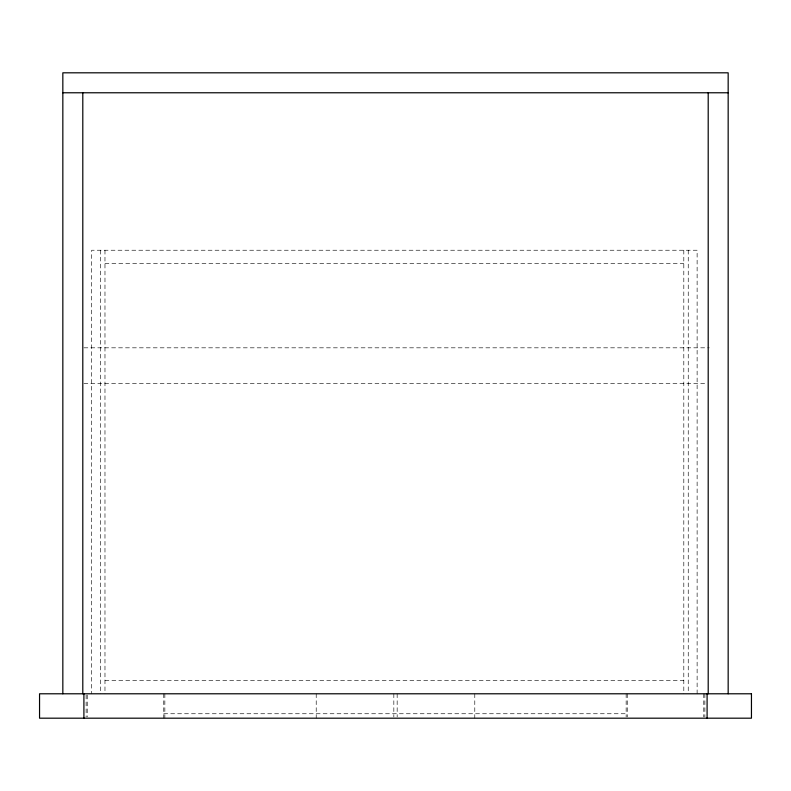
<?xml version="1.0" encoding="UTF-8"?>
<svg xmlns="http://www.w3.org/2000/svg" width="791" height="791" viewBox="0 0 791 791"><rect width="100%" height="100%" fill="white"/><g stroke="black" fill="none" stroke-linecap="round" stroke-linejoin="round"><path stroke-width="0.59" stroke-dasharray="3.96 2.97" d="M104.976 263.541L683.81 263.541M83.905 347.822L709.309 347.822M83.905 383.299L706.847 383.299M104.976 680.478L683.81 680.478M163.747 713.749L627.253 713.749M704.88 693.786L704.88 716.962M703.772 693.786L703.772 716.962M697.118 693.786L697.118 250.233L91.667 250.233L91.667 693.786M688.239 250.233L688.239 692.55M683.81 250.233L683.81 693.786M627.253 693.786L627.253 716.962M626.146 693.786L626.146 716.962M474.788 693.786L474.788 718.188M397.161 693.786L397.161 716.962M393.839 693.786L393.839 716.962M316.212 693.786L316.212 718.188M164.854 693.786L164.854 718.188M163.747 693.786L163.747 718.188M104.976 250.233L104.976 693.786M100.536 250.233L100.536 693.786M87.228 695.012L87.228 716.962M86.12 695.012L86.12 716.962"/><path stroke-width="1.19" d="M62.835 92.774L728.165 92.774M728.165 693.786L728.165 72.812L62.835 72.812L62.835 693.786M708.202 92.774L708.202 693.786M707.095 693.786L707.095 718.188M83.905 693.786L83.905 718.188M82.798 92.774L82.798 693.786M751.45 693.786L39.55 693.786L39.55 718.188L751.45 718.188L751.45 693.786"/></g></svg>
